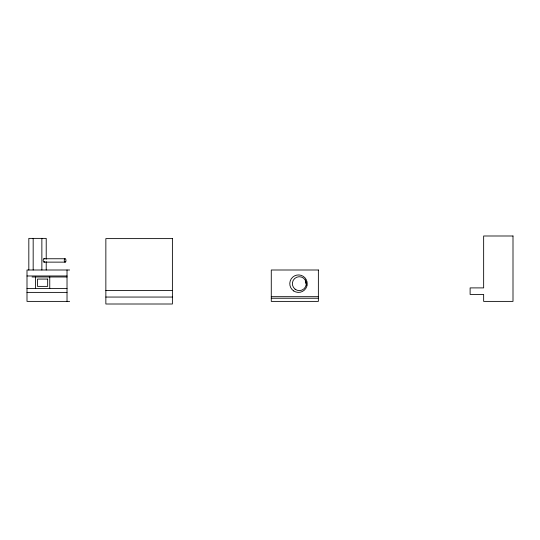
<?xml version="1.0" encoding="UTF-8"?>
<svg xmlns="http://www.w3.org/2000/svg" width="540" height="540" viewBox="0 0 540 540"><rect width="100%" height="100%" fill="white"/><g stroke="black" fill="none" stroke-linecap="round" stroke-linejoin="round"><path stroke-width="0.81" d="M43.929 258.755L64.996 258.755M44.145 262.13L65.212 262.13M69.64 270L27 270L27 301.388L69.64 301.388M27 275.981L67.021 275.981M32.049 276.979L67.021 276.979M306.079 282.764L306.76 285.532L305.276 279.997L305.836 282.285M27 288.475L67.021 288.475M105.853 290.52L172.388 290.52M27 292.39L67.021 292.39M271.276 296.683L318.391 296.683M105.853 297.054L172.388 297.054M271.276 298.249L318.391 298.249M67.021 270L67.021 301.388M49.754 276.979L49.754 288.475M46.217 259.187L46.217 238.383L28.823 238.383L28.823 270M46.217 261.677L46.217 270M41.864 238.383L41.864 270M35.417 276.979L35.417 288.475M33.169 238.383L33.169 270M44.712 261.482A1.701 0.851 -90 0 1 43.578 261.873A1.701 0.851 -90 0 1 43.281 259.652A1.701 0.851 -90 0 1 44.368 258.869M513 235.994L483.651 235.994L483.651 287.901L470.117 287.901L470.117 294.435L483.651 294.435L483.651 301.388L513 301.388L513 235.994M172.388 238.613L105.853 238.613L105.853 304.007L172.388 304.007L172.388 238.613M318.364 270L271.276 270L271.276 301.388L318.364 301.388L318.364 270M47.662 279.072L37.51 279.072L37.51 286.382L47.662 286.382L47.662 279.072M65.779 261.482A1.701 0.851 -90 0 0 65.219 258.755A1.701 0.851 -90 0 0 64.321 261.09A1.701 0.851 -90 0 0 65.779 261.482M293.74 290.972A8.728 8.728 0 0 0 307.226 284.141A8.728 8.728 0 0 0 294.563 275.879A8.728 8.728 0 0 0 293.74 290.972M295.083 289.17A6.946 6.946 0 0 0 306.207 284.58A6.946 6.946 0 0 0 296.669 277.243A6.946 6.946 0 0 0 295.083 289.17"/></g></svg>
